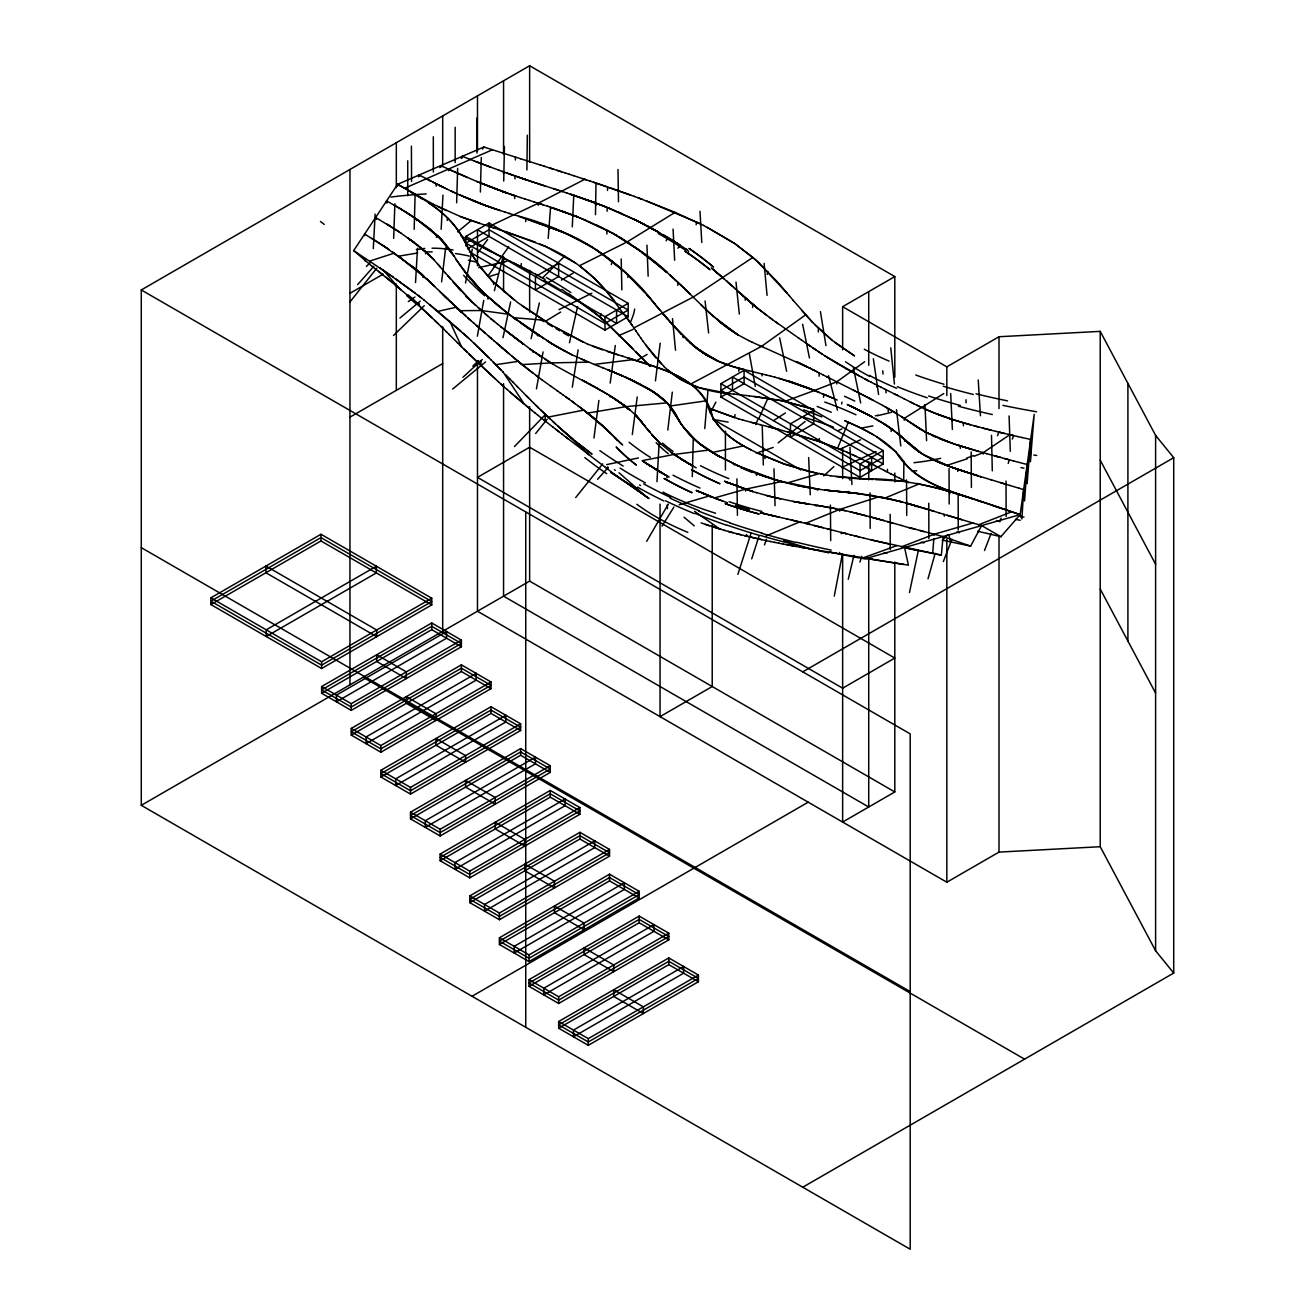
<?xml version="1.0" encoding="UTF-8"?>
<svg xmlns="http://www.w3.org/2000/svg" width="1315" height="1315" viewBox="0 0 1315 1315"><rect width="100%" height="100%" fill="white"/><g stroke="black" fill="none" stroke-linecap="round" stroke-linejoin="round"><path stroke-width="1.5" d="M407.732 195.787L407.732 160.775M455.154 162.567L455.171 127.308M725.42 470.014L725.436 431.172M963.402 425.715L963.402 422.822M1013.569 460.973L1027.163 464.507L1027.114 483.641L1030.681 439.44L1021.821 437.484M476.934 153.05L477.049 117.873M746.542 536.191L746.542 534.465M839.644 511.14L839.644 509.447L879.176 496.659M746.706 510.598L746.723 508.905M526.904 169.947L527.348 135.198M836.735 383.964L836.767 381.81L864.678 361.724M965.999 402.801L966.048 399.744M595.481 214.624L595.991 182.67M1030.681 439.44L1030.335 461.762L1034.198 414.373L1020.144 514.625L1021.903 518.899L1023.662 489.575L1019.01 488.21M503.546 173.679L503.579 171.887M888.233 411.562L888.283 408.554M503.727 181.059L504.434 146.442M819.114 376.205L819.179 372.918M515.381 159.97L515.447 157.11M818.324 331.939L818.423 328.24M480.386 192.039L481.274 157.504M692.298 476.589L693.284 438.142M414.176 229.287L415.096 194.784M436.136 186.155L436.202 183.886M456.65 202.806L457.653 168.336M607.694 469.126L607.777 466.743M393.645 238.377L394.878 203.841M745.26 300.231L745.358 297.897M545.051 420.899L545.265 416.23M572.288 226.903L573.767 195.261M373.296 248.617L375.137 214.098M441.166 229.287L442.958 195.146M375.515 219.293L375.63 217.468L397.492 230.815M607.103 211.238L607.316 207.523M656.958 481.701L659.094 443.681M415.524 282.594L417.496 248.42M607.481 190.478L607.694 187.026M606.823 234.021L607.053 230.207M498.451 381.794L480.715 365.323L480.994 361.099M1027.163 464.507L1024.549 500.982L1023.662 489.575M595.827 205.403L595.235 202.872M934.077 535.435L934.176 534.235L972.903 522.992M548.207 238.442L550.558 207.08M932.697 553.368L933.798 539.019M738.751 371.29L738.997 368.216M839.562 553.829L839.66 552.464M903.684 480.254L903.898 461.861C889.959 441.298 866.7 430.202 844.608 420.668M679.214 247.105L679.428 244.705M704.774 428.591L707.996 389.996M841.206 533.726L841.321 532.411M525.704 221.627L525.967 218.717M734.691 417.677L734.986 414.57M887.263 472.003L887.51 469.307M905.295 547.944L941.343 555.144L943.085 536.553L919.744 530.438M841.222 449.779L818.916 441.38L819.294 438.47M891.159 431.419L891.439 428.706M823.502 397.278L823.815 394.319M456.683 194.899L456.815 193.667M386.38 202.839L386.594 200.899L402.012 209.71M520.954 266.616L521.315 263.542M667.806 430.054L672.31 392.133M441.61 281.837L445.654 247.812M655.445 380.857L660.196 343.166M762.059 375.893L762.289 374.019M593.953 438.027L598.9 400.45M632.301 434.575L637.233 396.933M422.986 277.498L423.233 275.624M610.176 383.092L615.288 345.5M436.448 237.423L436.794 235.023M418.992 305.524L419.271 303.666M696.145 224.717L696.556 221.972M397.245 186.352L397.574 184.33L483.838 147.017L520.526 158.721M572.304 387.169L578.107 349.856M677.735 285.339L678.162 282.577M841.666 404.034L841.978 402.127M752.558 307.447L753.051 304.57M688.09 253.746L688.6 250.836M477.361 336.213L483.723 300.379M536.438 388.895L543.062 351.91M447.149 220.493L447.626 217.961M834.269 596.122L842.438 553.746M465.51 282.955L472.282 249.16M600.265 317.162L600.988 313.644M425.501 253.91L425.912 251.888L432.191 251.888M909.47 592.588L918.363 550.344M502.988 337.676L510.614 301.957M611.344 264.627L612.083 261.143M569.461 342.722L577.564 306.625M531.112 338.629L539.38 302.927M627.847 277.383L628.291 275.493M848.257 579.29L853.945 555.341M767.155 274.49L767.861 271.548M494.391 290.697L503.037 256.704M927.995 578.879L935.179 553.286M859.961 562.097L861.72 556.344M549.193 228.892L549.785 226.985M737.879 574.359L750.98 533.43M751.703 558.875L759.166 535.616M1001.126 518.126L999.926 521.677L996.425 520.51M1008.161 463.455L1009.46 459.872L994.88 455.911M764.459 544.887L766.514 539.183M997.493 435.725L998.825 432.109L1013.651 435.627L1012.353 439.079M943.348 561.604L951.928 539.232M984.491 550.525L991.066 533.578M418.417 176.818L419.14 175.01L446.821 189.031M837.556 448.284L848.339 422.247M758.558 419.156L767.927 398.248M439.835 167.58L440.706 165.674L476.885 181.503M710.347 412.729L715.853 402.16M666.113 240.793L667.839 237.505L679.806 244.952L677.948 248.223M943.069 540.301L970.618 546.12L981.615 525.589L1000.879 536.717L1020.144 514.625C968.218 497.086 915.667 476.72 859.846 478.939M461.171 158.342L462.272 156.337L470.244 159.444L492.451 149.762M646.701 541.303L668.234 504.187M662.02 526.164L673.921 507.048M482.506 149.121L483.838 147.017M371.898 266.189L353.686 250.606L397.574 184.33C423.446 198.746 452.607 214.361 465.214 242.798M488.638 274.999L508.642 246.809M478.183 252.25L487.602 239.544M349.905 302.006L376.715 268.293M575.707 497.53L602.697 463.866M535.665 433.49L547.188 419.206M357.631 284.615L373.855 266.337M597.569 479.301L608.023 467.598M942.214 540.547L947.638 534.745M514.461 446.558L544.41 415.573M542.454 277.975L564.677 256.178M366.441 266.419L370.682 262.162M393.514 335.473L424.285 305.705M472.792 366.145L478.644 360.606M462.88 377.306L482.293 359.505M823.7 475.931L833.891 466.595M471.214 220.575L457.62 231.867M399.908 318.033L420.241 301.168M452.623 389.059L485.514 361.921M778.135 442.859L805.092 421.54M805.635 314.86L761.467 346.404L690.178 384.342M1009.789 434.723L983.176 452.672L974.152 456.239M408.291 301.612L414.948 297.009M943.775 393.547L904.21 418.433L904.26 420.307M758.508 262.458L752.854 257.428L693.12 297.108L633.929 327.879M773.647 420.57L785.384 412.976M675.105 212.356L627.14 241.927L579.422 265.762M545.215 321.419L560.7 312.05M636.789 360.639L647.144 354.376M561.423 280.095L573.209 273.093M141.28 289.958L910.194 733.885L910.194 1249.25L141.28 805.322L141.28 289.958L529.633 65.75L894.808 276.577L894.808 377.191M349.954 293.311L383.207 274.112M465.872 245.987L465.872 236.421L489.065 223.04L628.176 303.354L628.176 316.734L604.982 330.114L469.406 251.839M467.532 248.847L489.065 236.421L489.065 223.04M349.954 417.134L442.695 363.581M628.176 303.354L604.982 316.734L604.982 330.114M210.844 597.848L320.975 534.252L431.747 598.21L431.747 604.9L321.616 668.497L210.844 604.538L210.844 597.848L321.616 661.79L431.747 598.21M210.844 604.538L320.975 540.958L431.747 604.9M842.636 349.806L842.636 306.691L894.808 276.577M720.916 383.668L744.093 370.271L883.22 450.585L883.22 463.981L860.026 477.361L720.916 397.048L720.916 383.668L871.615 470.671L871.615 457.291M720.916 397.048L744.093 383.668L744.093 370.271M321.616 686.562L431.747 622.981L461.384 640.093L461.384 646.783L351.253 710.363L321.616 693.252L321.616 686.562L351.253 703.673L461.384 640.093M321.616 693.252L431.747 629.671L461.384 646.783M141.28 805.322L529.633 581.115L894.808 791.942L894.808 561.982M842.636 306.691L946.833 366.852L999.005 336.739L1100.228 331.364L1155.606 435.413L1173.72 457.686L1173.72 973.051L802.758 1187.215M351.253 728.428L461.384 664.848L491.005 681.959L491.005 688.649L380.873 752.229L351.253 735.118L351.253 728.428L380.873 745.539L491.005 681.959M351.253 735.118L461.384 671.538L491.005 688.649M883.22 450.585L860.026 463.981L860.026 477.361M380.873 770.311L491.005 706.714L520.641 723.825L520.641 730.515L410.51 794.096L380.873 777.001L380.873 770.311L410.51 787.406L520.641 723.825M380.873 777.001L491.005 713.42L520.641 730.515M410.51 812.177L520.641 748.597L550.262 765.692L550.262 772.398L440.147 835.978L410.51 818.867L410.51 812.177L440.147 829.288L550.262 765.692M410.51 818.867L520.641 755.287L550.262 772.398M440.147 854.043L550.262 790.463L579.899 807.574L579.899 814.264L469.767 877.845L440.147 860.733L440.147 854.043L469.767 871.155L579.899 807.574M440.147 860.733L550.262 797.153L579.899 814.264M802.758 671.85L1173.72 457.686M469.767 895.909L579.899 832.329L609.535 849.441L609.535 856.131L499.404 919.711L469.767 902.616L469.767 895.909L499.404 913.021L609.535 849.441M469.767 902.616L579.899 839.019L609.535 856.131M499.404 937.792L609.535 874.196L639.156 891.307L639.156 897.997L529.024 961.594L499.404 944.482L499.404 937.792L529.024 954.887L639.156 891.307M499.404 944.482L609.535 880.902L639.156 897.997M472.019 996.277L808.199 802.183M529.024 979.659L639.156 916.078L668.793 933.173L668.793 939.88L558.661 1003.46L529.024 986.349L529.024 979.659L558.661 996.77L668.793 933.173M529.024 986.349L639.156 922.768L668.793 939.88M894.808 791.942L842.636 822.056L842.636 554.338M558.661 1021.525L668.793 957.945L698.413 975.056L698.413 981.746L588.282 1045.326L558.661 1028.215L558.661 1021.525L588.282 1038.636L698.413 975.056M558.661 1028.215L668.793 964.635L698.413 981.746M477.477 360.737L477.477 611.228L946.833 882.217L999.005 852.104L1100.228 846.712L1155.606 950.761L1173.72 973.051M584.748 179.317L538.262 203.233L489.18 226.459M559.023 309.65L591.865 293.179M841.551 467.548L876.086 451.67M840.055 449.188L860.552 439.802M470.408 159.51L404.231 188.44M838.312 430.515L841.945 428.904M618.576 335.637L633.074 329.408M766.185 535.863L799.701 521.923L801.164 522.614M919.267 483.871L885.307 497.925M786.896 518.948L805.553 523.354L839.595 509.447M1011.662 511.798L978.722 524.734M784.989 401.354L814.462 390.489M934.176 534.235L901.498 546.843M778.891 378.293L814.429 390.489L836.784 381.81M862.903 557.922L896.633 545.741M967.314 458.771L946.734 465.444M756.289 453.165L773.236 447.429M369.827 261.044L394.303 253.121L395.059 254.337M488.276 276.824L498.04 273.832M818.851 473.712L786.929 483.082M679.197 504.763L709.278 495.952L710.84 497.103M781.406 481.619L745.441 489.18L714.39 497.974M438.092 311.343L456.206 307.217L456.995 308.795M478.775 267.619L506.752 261.389M606.626 464.622L638.383 457.949M712.319 452.475L743.764 445.818M535.928 405.349L548.125 417.102L583.778 410.116L586.72 412.384M847.419 421.852L861.128 428.164L872.93 425.896M642.18 460.661L673.97 454.448L708.489 450.092M398.692 256.178L417.595 252.99M587.641 413.091L626.039 406.631L667.165 402.834M495.854 364.699L518.159 361.346M670.009 406.039L705.793 400.878M633.666 359.554L594.199 364.403L598.95 366.277M916.719 470.786L912.298 471.099M550.771 362.907L522.121 364.6M588.594 362.151L550.738 362.891M459.954 310.685L481.372 310.521L508.938 314.301L551.823 343.725M873.226 479.531L830.751 475.849M875.527 479.613L901.005 481.126M859.451 478.923L835.863 476.622M543.473 320.153L513.409 317.671M837.754 491.432L861.341 493.815M845.233 492.122L871.105 495.213L900.972 501.689L895.926 500.39M840.564 491.695L825.179 490.117M833.053 490.972L837.819 491.432M850.772 492.665L824.916 490.084M847.238 492.32L851.956 492.78M833.118 490.972L828.006 490.446M733.754 394.089L749.287 395.848M855.506 493.141L891.373 499.289M826.658 490.281L824.85 490.068M749.172 395.831L781.126 400.549L813.952 409.376L783.461 401.026L754.136 396.407M733.852 394.106C708.604 392.33 682.469 385.18 664.174 366.704M728.806 393.514L699.07 387.711M824.637 490.051L814.79 488.703M819.607 489.394L777.576 480.534L737.468 465.576M817.946 505.519L795.328 501.853M808.758 504.072L795.509 501.886M903.882 564.414L872.174 559.269M814.955 488.72L805.29 487.092M816.648 505.305L836.061 508.724L822.122 506.193M807.065 503.809L792.83 501.41M817.667 505.47L822.302 506.226M827.119 551.758L832.033 552.579M836.11 553.253L854.471 556.327M854.306 556.294L872.371 559.302M831.606 552.497L836.471 553.319M830.554 475.816L807.41 471.082L783.362 463.702M818.144 550.245L827.579 551.84M818.703 550.344L809.185 548.717M800.276 547.172L814.264 549.588M805.421 548.076L787.307 544.821M712.812 419.386L728.148 422.115M794.885 501.771L769.62 496.347M796.611 546.514L783 544.015M820.741 474.074L825.606 474.994M796.495 485.334L811.256 488.144M778.727 543.177L783.477 544.098M916.851 483.41L937.611 488.079L967.511 497.152M800.095 486.09L804.879 487.01M914.32 549.703L918.823 550.591M774.469 542.339L779.138 543.259M770.228 541.484L774.798 542.405M835.814 508.675L845.529 510.73M872.502 540.202L941.343 555.144M765.626 540.531L770.491 541.533M881.149 497.054L886.113 498.089M800.556 486.188L786.764 483.049M766.004 540.596L744.553 535.715M884.091 552.711L886.918 553.319M815.744 473.055L784.989 464.294L758.048 453.231M840.597 509.661L850.23 511.798M904.062 547.287L915.371 549.9M761.779 539.692L736.318 533.627M468.387 260.173L476.572 262.145M1017.416 436.498L1021.903 437.517M977.62 531.26L986.99 533.413M890.847 544.459L870.957 539.824M778.003 516.91L787.669 519.129M1017.547 436.531L1008.638 434.46M779.351 517.222L762.914 513.31M791.351 519.967L801.147 522.269M778.398 517.009L769.176 514.839M1008.868 434.509L1013.191 435.528M986.94 533.397L1000.879 536.717M769.522 514.921L774.025 515.99M850.098 511.765L869.067 516.548M999.926 432.372L1004.545 433.49M872.683 540.251L863.38 537.983M766.103 495.443L780.518 498.927M764.804 513.77L769.686 514.954M748.399 370.633L766.349 375.022M982.617 428.065L995.948 431.402M995.603 431.32L1000.238 432.454M887.477 498.401L902.435 502.067M805.553 523.354L809.958 524.422M804.961 523.206L809.498 524.307M854.799 512.899L859.5 514.066M858.859 536.865L863.659 538.049M991.362 430.268L974.136 425.83M743.928 369.515L748.63 370.682M851.216 512.045L866.125 515.776M809.432 524.307L814.347 525.523M859.369 536.997L849.852 534.597M761.056 512.834L765.346 513.918M766.234 374.989L770.689 376.106M813.903 525.408L818.752 526.641M854.356 535.731L859.024 536.898M765.166 513.869L760.448 512.686L762.306 513.146M759.922 424.597L776.935 428.92M818.374 526.542L823.141 527.742M769.111 426.931L777.839 429.167M842.274 532.657L846.531 533.742M814.593 525.589L829.469 529.37M845.364 533.446L850.805 534.843M760.3 424.696L742.597 419.995M827.299 528.811L845.693 533.528M741.003 534.827L728.313 531.457M921.24 542.174L923.985 542.898M770.508 376.074L774.979 377.224M744.208 369.581C722.839 365.077 702.687 355.477 686.972 339.928M751.44 422.394L755.862 423.545M777.297 429.019L778.595 429.364M744.06 369.548L735.052 367.115M778.398 429.315L818.916 441.38M783.74 540.646L809.843 548.832M978.771 427.063L957.336 421.014M786.008 482.852L764.623 476.408L741.298 467.285M1013.618 460.973L1004.578 458.557M900.759 501.64L906.857 503.267M870.612 516.959L869.018 516.532L888.365 521.825M909.224 527.611L924.05 531.589M774.732 377.158L787.784 380.873M870.415 516.91L879.62 519.409M910.457 527.956L915.141 529.205M986.71 453.659L1000.09 457.341M995.702 456.141L1000.173 457.357M874.87 518.11L883.992 520.609M732.915 532.723L724.401 530.34M906.791 503.251L930.083 510.105L924.774 508.478M901.219 525.408L911.574 528.499M982.289 452.426L986.858 453.708M787.636 431.78L818.012 441.067L843.227 450.601M906.084 503.053L920.286 507.13M905.723 502.955L924.987 508.543M901.449 525.474L887.411 521.562M970.486 424.827L961.594 422.296M782.244 481.849L770.59 478.397M956.827 531.983L959.523 532.739M888.135 521.776L892.721 523.041M977.883 451.193L982.584 452.508M907.251 503.382L911.854 504.681M978.311 451.308L956.334 444.651L964.799 447.347M978.113 451.259L964.783 447.33M738.307 418.745L742.761 420.027M724.91 530.487L712.878 526.838M1019.043 488.21L1009.739 485.432M981.615 525.589L938.926 512.801M730.713 365.8L735.151 367.132M969.845 448.859L956.827 444.815M622.455 356.168C656.317 367.51 703.985 376.271 712.746 417.496C727.573 442.761 757.341 453.083 783.017 463.587M738.52 418.811L709.36 408.406M947.425 515.398L961.923 519.737M623.031 356.349L607.415 351.5M627.469 357.68C655.445 367.904 692.15 374.216 706.928 403.442C712.73 425.304 731.354 440.591 751.194 449.829M1009.838 485.465L990.787 479.679M720.982 529.337L705.415 524.373M977.423 475.636L991.559 479.926M1000.518 482.638L1005.268 484.084M735.364 505.42L749.336 509.661M973.363 474.386L977.801 475.751M977.949 475.8C952.504 467.515 924.872 460.628 905.821 440.804M929.491 509.924L934.209 511.354M617.853 354.787L587.493 344.103M972.853 474.238L977.653 475.701M929.656 509.973L939.157 512.883M756.552 492.731L744.109 488.72M494.999 228.268L484.709 225.046M957.616 421.096L949.331 418.482M788.08 380.955L804.221 386.511M973.149 474.321L950.4 466.792M489.788 226.64L500.045 229.846M509.184 213.408L514.576 215.101M513.918 214.887C569.148 228.744 620.335 258.365 654.985 304.225M947.326 417.808L961.101 422.148M734.312 417.562L708.769 408.143M520.296 158.655L540.827 165.164M504.45 211.896L509.76 213.589M499.996 229.829L535.287 242.108M969.221 473.104L950.761 466.924M540.186 164.95L544.903 166.446M544.163 166.216L553.04 169.043M529.37 200.406L534.169 201.935M524.833 198.96L529.567 200.472M533.906 201.852L547.878 206.34M518.669 216.383L562.031 231.867M789.526 381.416L808.232 388.04M549.44 167.893L561.505 171.755M557.133 170.358L565.532 173.054M788.293 381.021L811.7 389.388M752.772 491.58L726.554 482.079L752.607 491.531M540.827 184.61L545.199 186.023M553.138 188.555L566.979 193.058M558.152 190.182L536.29 183.13M538.46 203.299L543.342 204.861M520.313 197.497L524.997 199.009M504.96 212.06L495.097 208.855M484.956 225.128L460.184 216.465L433.391 204.318M953.654 419.88L934.718 413.222L916.736 405.168M565.286 172.988L569.543 174.353M569.379 174.303L573.57 175.668M536.52 183.212L540.892 184.626M505.091 231.44L545.396 246.398L575.707 263.115M956.202 444.618L960.46 445.999M573.455 175.618L590.353 181.174M561.587 191.283L562.475 191.579M532.115 181.766L536.602 183.245M515.825 196.034L520.444 197.546M964.536 471.608L951.518 467.203M977.67 500.505L1004.101 509.25M972.574 498.829L982.272 502.018M756.667 475.471L755.878 473.252L770.623 478.413M582.43 178.561L586.391 179.859M486.123 205.732L500.177 210.532M718.204 361.198L730.778 365.833M956.4 444.684L951.797 443.139M973.084 499.01C948.773 490.133 919.859 483.46 903.947 461.927M566.469 192.878L600.889 205.008M527.068 180.089L532.328 181.832M547.533 206.225L552.399 207.836M479.975 223.517L464.918 218.306M589.547 180.911L606.166 186.5M521.463 178.183L535.945 183.032M528.942 219.687L533.643 221.249M972.196 498.714C943.414 489.69 912.429 478.857 895.745 451.818M593.525 182.226L634.553 196.494M570.463 194.209L579.077 197.119M511.404 194.554L515.907 196.067L506.538 192.878M991.74 505.157L1020.144 514.625L866.026 558.481L908.418 565.138L904.556 547.517M709.41 525.721L701.092 522.877M570.792 194.324L574.934 195.705M527.118 180.106L506.406 172.906M527.956 180.385L519.113 177.377M551.725 207.622L576.792 216.63M949.446 418.515L930.412 411.464M523.271 178.807L527.463 180.221M551.922 207.688L578.304 217.222M552.366 207.836L565.845 212.52M574.441 195.541L594.742 202.691M533.397 221.167L561.242 231.522M490.479 207.277L495.295 208.921M609.371 187.601L614.927 189.508M766.842 477.181L759.528 474.6M578.699 196.987L595.12 202.839M519.491 177.509L514.97 175.931L514.987 178.856M500.39 190.691L514.855 195.721M943.085 536.553L970.618 546.12M727.474 502.774L714.867 498.155M615.223 189.623L630.707 195.097M506.144 192.746L476.77 181.454L505.782 192.615M510.861 174.484L515.299 176.046M506.226 192.779L488.786 186.286M538.23 222.81L560.979 231.424M945.501 417.184L937.809 414.406M951.846 443.155L924.872 431.78L902.616 417.365M744.142 488.736L724.401 481.191L726.324 481.98M561.308 210.893L570.283 214.148M502.429 191.415L506.817 192.976M490.577 207.31L485.794 205.617M602.402 349.823L592.358 346.124M586.326 199.65L594.495 202.609M506.752 173.021L511.124 174.583M941.902 439.522L955.364 444.339M698.38 387.498L681.417 379.821L667.264 369.515M502.445 171.476L506.965 173.103M479.646 203.315L494.078 208.51M498.484 170.03L502.823 171.608M485.679 205.567L463.324 196.576M634.109 196.329L642.23 199.321M498.697 170.112L490.314 167.021M722.297 362.891L726.439 364.403M719.042 499.749L723.086 501.229M638.104 197.792L673.642 211.731L703.755 225.506M943.644 440.18L947.753 441.709M490.446 167.071L478.2 162.485M480.928 203.809L485.876 205.65L459.297 194.784L480.928 203.809L472.134 200.307M589.695 200.85L603.98 206.208M950.153 466.71L922.588 454.168M475.636 161.515L489.459 166.709M493.717 188.193L498.023 189.804M570.168 214.098L574.688 215.808M719.387 499.864L696.112 490.363L697.542 490.988M646.06 200.768L700.254 223.764M597.01 203.546L605.295 206.718M474.189 160.956L478.282 162.518M470.195 159.427L474.255 160.989M600.708 204.943L609.387 208.362M460.135 216.449L464.869 218.274M753.511 472.332L754.35 472.66M807.558 387.777L815.119 390.769M715.722 498.484L698.018 491.202M574.556 215.759L578.633 217.353M939.666 438.635L943.743 440.229M946.077 465.198L929.721 458.097M598.67 366.178L603.404 368.036M485.235 184.873L489.459 186.549M806.21 387.267L818.045 391.952M604.686 206.488L637.413 220.871L666.837 236.897M603.075 367.904L609.141 370.32M572.058 214.805L586.309 220.493M594.462 364.518L572.14 354.902L551.544 343.544M480.813 183.097L484.89 184.741M936.017 461.055L949.151 466.348M607.842 369.794C629.014 378.753 651.5 387.333 668.135 403.853M707.7 495.311L711.53 496.856M814.429 390.489L837.228 400.039M608.615 370.107L621.699 375.548M579.373 217.649L612.774 233.297L640.586 251.181M818.094 391.969L819.426 392.511M609.108 370.304L621.979 375.663M609.568 370.501L613.76 372.194M609.207 208.28L613.464 210.022M928.456 433.638L924.971 431.83L939.798 438.684M822.204 393.662L825.952 395.207M704.018 493.782L707.815 495.361M613.316 209.956L636.657 220.493M825.869 395.174L829.634 396.768M845.331 420.964L847.074 421.704M561.817 231.769C597.848 245.757 627.584 271.712 652.191 300.954M555.209 229.073L569.395 235.106M843.474 450.716L850.18 453.642M581.098 358.995L585.537 360.885M829.502 396.703L833.118 398.248M696.934 490.725L704.15 493.832M763.39 347.242L810.615 368.562M617.508 211.715L621.518 213.457M454.102 171.772L467.335 177.509M930.28 411.414L923.377 408.34M540.021 244.064L544.706 246.086M759.676 345.631L763.456 347.259M587.904 221.183L608.516 230.98M696.753 490.643L700.369 492.221M621.387 375.416L625.989 377.438M717.842 361.033L702.818 352.699L689.981 342.673M846.991 452.228L856.328 456.469M759.725 345.648L752.295 342.295M932.072 435.364L935.803 437.024M587.575 344.136L555.423 327.451M741.611 467.417L717.07 455.237L699.498 443.763M717.53 360.902L705.991 354.754L692.939 345.237M448.514 169.273L452.475 171.049M450.996 191.004L459.428 194.85M566.568 233.823L592.21 247.088M625.546 377.241L652.733 391.476L667.856 403.541M625.776 377.339L633.846 381.103M544.969 246.201C568.392 256.244 589.745 271.219 606.149 290.812M847.271 404.527L849.391 405.497M455.105 192.894L446.722 188.982M738.027 465.822L716.609 454.99L698.972 443.352M847.6 404.675L865.122 413.157M718.286 361.231L696.572 348.163L672.77 325.167M853.123 454.974L862.361 459.362M446.426 210.581L437.665 206.439M850.082 405.825L871.779 416.674M849.638 405.612L868.722 415.03M796.117 361.493L799.75 363.203M582.857 342.048L550.952 324.772M596.353 224.964L604.522 228.925M796.824 361.822L806.9 366.704M629.786 379.18L641.424 384.933M748.662 340.552L752.328 342.311M905.46 481.109L908.846 482.72M853.977 407.65L871.927 416.756M799.619 363.154L803.169 364.863M859.106 457.784L871.549 463.948M633.14 218.783L658.207 231.9M920.237 406.877L913.481 403.557M438.668 185.103L442.711 187.075M902.419 479.63L905.706 481.224M432.602 182.095L445.226 188.275M803.071 364.814L810.188 368.348M899.427 478.15L902.583 479.712M500.374 256.343L505.502 258.891M636.591 220.46L640.224 222.268M495.936 254.14L501.031 256.672M504.796 258.545L509.957 261.11M864.991 460.661L874.787 465.592M572.42 355.034L563.905 350.678M884.272 388.846L897.57 395.486M496.56 254.453L474.008 242.979M509.234 260.748L531.654 272.139M899.509 478.2L895.827 476.359M881.034 387.218L884.601 389.01M894.036 393.727L897.438 395.421M836.537 381.695L855.161 391.048M748.679 340.569L737.304 334.454M492.106 252.217L461.154 236.01M513.655 262.951L535.928 274.424M874.491 383.914L881.395 387.399M897.307 395.355L904.21 398.839M829.814 378.309L836.718 381.777M895.515 476.211L893.953 475.422M910.259 401.913L913.728 403.672L903.865 398.659M809.843 368.167L813.755 370.14M826.461 376.616L830.11 378.457M853.353 390.144L863.33 395.207M861.128 428.164L873.324 434.739M856.657 391.804L870.316 398.823M813.18 369.86L816.878 371.734M823.091 374.907L826.79 376.78M433.49 204.367L397.574 184.33L398.198 185.579M890.666 473.745L894.299 475.586M640.126 222.219L643.758 224.076M812.292 369.4L823.322 375.022M703.591 225.424L734.707 243.538M871.253 382.254L874.639 383.98M874.426 465.411L878.025 467.252M887.395 472.085L891.011 473.926M863.265 395.174L866.815 396.999M877.664 467.072L884.502 470.589M884.14 470.408L887.74 472.249M871.483 382.369L864.843 378.917M426.783 179.103L430.695 181.125M866.536 396.851L873.324 400.385M865.221 379.114L868.344 380.758L861.637 377.241M643.627 224.01L657.582 231.555L647.095 225.818M869.807 398.544L882.875 405.513M707.223 227.281L734.132 243.143M607.875 394.418L556.13 366.08L531.178 349.806M582.479 380.216L590.106 384.276M582.693 380.331L586.424 382.303M862.114 377.487L824.571 355.675M868.081 414.702L887.461 425.978M696.177 467.844L679.954 458.442M608.335 230.898L616.423 235.352M855.786 374.085L859.007 375.827M924.971 431.83L909.75 422.247M535.567 274.227L540.169 276.725M669.121 477.098L642.904 461.171M852.695 372.392L855.917 374.167M589.925 384.194L593.739 386.265M720.456 457.11L708.736 450.256M668.184 476.589L649.741 465.724M852.367 372.211L845.824 368.562M559.746 348.376L563.971 350.711M882.727 405.431L889.121 409.031M539.873 276.545L545.133 279.47M593.591 386.183L597.322 388.254M692.857 466.036L672.425 453.346M640.52 485.498L639.583 484.988M657.829 231.687L659.785 232.804M612.774 233.297L620.302 237.653M874.82 418.351L881.165 422.033M597.207 388.188L611.196 396.456M846.153 368.742L836.718 363.236M689.898 464.392L672.721 453.544M628.176 316.734L477.477 229.73L477.477 265.745M883.22 463.981L732.504 376.978L732.504 390.358M465.872 236.421L616.587 323.424L616.587 310.044M540.268 319.529L543.818 321.583M547.369 323.622L552.678 326.695M556.229 328.75L559.779 330.788M563.313 332.843L568.639 335.9M713.996 419.83L800.851 469.981M645.369 387.087C659.505 394.434 672.277 405.119 678.787 420.011M555.67 346.026L559.861 348.442M141.28 547.648L910.194 991.576M363.104 677.258L1024.566 1059.15M662.037 473.153L643.462 461.549M885.061 406.73L902.452 417.25M682.321 459.921L692.545 465.872M889.022 408.965L895.252 412.647M394.385 205.173C418.022 219.276 442.563 234.875 456.256 259.68M709.804 450.93L719.617 456.65M654.245 468.551L664.88 474.764M663.056 234.695L670.305 239.001M738.175 334.98L724.598 325.775M712.648 315.781L737.912 334.815M410.888 192.253L422.542 199.173M655.708 469.439L658.766 471.263M555.818 346.108L547.615 341.111M364.682 235.714L364.649 234.037L388.977 249.488M837.244 363.565L827.661 357.664M546.317 340.289L558.776 347.834M918.527 428.065L921.651 429.956M854.438 355.823L832.247 340.421L815.07 324.953M619.743 237.325L639.353 250.294M551.051 324.838L517.732 302.631L492.303 281.048L513.82 299.688M881.132 422L890.239 427.852M548.7 361.625L552.366 363.877M670.124 238.886L673.74 241.105M620.253 237.621L623.968 239.905M854.306 355.74L834.844 342.459M737.715 334.7L727.737 328.109M386.758 223.977L390.374 226.229M546.826 322.257L521.71 305.54M371.75 238.344L375.268 240.53M683.044 460.365L671.324 452.541M673.592 241.023L687.351 249.982M646.372 387.646L657.352 394.582M876.48 436.629L895.63 451.703M561.85 289.415L599.443 316.471L632.778 348.59M399.793 208.362L411.053 215.512M611.409 396.588L627.436 407.716L636.789 416.165M545.1 359.34L548.733 361.658M353.686 250.606L393.185 277.021M623.885 239.856L641.473 251.822M736.005 333.665L718.171 320.597M918.56 428.082L912.61 424.203M884.206 423.89L898.375 434.049M922.62 454.185L893.181 429.956M676.337 375.696L687.301 382.714M677.028 243.176L680.43 245.363M387.958 224.717L399.267 231.999M405.595 211.962L416.411 219.145M615.288 470.359L614.401 469.8M543.999 338.81L513.212 317.523L516.877 320.235M646.848 463.833L649.84 465.789M694.517 511.305L719.65 528.942M817.815 351.22L827.891 357.812M376.221 241.138L387.58 248.535M683.323 427.26L698.873 443.287L689.109 434.328L681.515 424.613L693.958 439.128L708.801 450.289M627.469 242.141L630.986 244.459M382.024 244.869L414.143 267.8M818.785 351.878L821.99 353.998M901.498 416.625L904.358 418.532M531.638 330.624L539.331 335.769M596.139 249.554L623.639 271.137M568.853 293.903L587.887 307.299L606.1 322.224M535.419 333.172L539.232 335.703M397.442 230.783L401.009 233.166M901.235 416.444L904.194 418.417M819.179 352.141L813.048 347.998M883.516 423.446L892.77 429.66M643.15 461.335L646.947 463.916M816.368 350.25L810.172 346.026M686.183 249.176L687.17 249.866M813.41 348.245L816.303 350.201M538.049 354.639L541.566 357.022M734.543 243.423L755.451 259.696L777.79 282.248M400.927 233.117L417.874 245.231M380.216 268.013L415.063 293.064M810.747 346.437L801.41 339.993M904.095 418.351L907.153 420.455M696.703 348.278L707.503 355.691M527.89 328.06L531.72 330.673M807.279 344.037L810.648 346.355M392.412 251.822L420.734 273.372L465.329 315.6M906.923 420.29L909.947 422.378M705.991 448.448L700.764 444.733M798.583 338.021L801.558 340.092M798.698 338.103L772.398 319.578M416.608 219.276L430.186 229.32L442.054 240.333M527.956 328.109L520.51 322.849M634.438 246.826L641.079 251.543M416.691 219.342L439.605 237.752L454.102 256.425M529.583 348.656L540.876 356.562M735.414 244.015L752.854 257.428M615.634 399.283L625.891 406.516L628.192 409.59M428.937 203.184C446.886 214.197 460.529 230.7 468.995 249.883M550.738 386.15L557.412 390.884M407.782 237.818L429.561 255.242M556.886 390.506L560.42 393.021M550.771 386.183L541.599 379.591M775.324 321.682L778.233 323.769M559.927 392.659L563.412 395.141M890.37 427.95L893.082 429.89M398.872 256.31L429.232 281.213M674.069 454.513L660.64 443.796L649.791 432.191M562.952 394.812L569.313 399.398M395.963 278.994L420.981 297.617M672.491 453.379L671.636 452.771M565.943 396.966L569.181 399.3M531.211 349.823L500.703 326.646M568.918 399.119L572.222 401.519M624.609 405.546L611.163 396.44L630.411 410.165M769.489 317.457L772.497 319.66L757.802 308.483M411.036 240.135L414.258 242.486M571.877 401.272L583.794 410.132M520.461 363.236L541.632 379.624M411.283 240.316L414.603 242.749M572.107 401.42L575.132 403.639M523.732 344.349L522.795 343.659M535.534 375.137L538.558 377.372M523.304 344.037L507.13 331.725M522.565 343.494L503.777 329.095M577.729 405.562L580.836 407.897M513.261 317.556L502.462 309.255M580.605 407.716L603.289 426.257M766.842 315.485L756.733 307.628M514.083 337.1L517.436 339.648M579.504 265.827L593.706 277.777L605.985 290.631M616.077 475.57L649.002 498.566L613.513 473.597M532.509 372.835L520.609 363.367M605.705 467.598L562.047 434.147M610.933 471.625L613.941 473.926M509.02 314.367L485.399 294.609M565.417 436.761L568.442 439.079M605.41 467.367L611.278 471.888M417.841 295.185L423.923 299.902M552.925 427.079L562.393 434.427M555.883 429.38L558.826 431.665M718.417 320.811L728.625 328.75M371.833 266.14L375.301 268.819M553.04 427.178L543.917 419.995M426.8 226.64L441.824 240.086M586.671 412.335L589.597 414.636M375.202 268.753L391.969 282.166M724.647 325.808L709.541 312.937M584.255 410.477L593.739 417.973M423.824 299.836L468.535 338.103M378.539 271.383L381.876 274.013M540.86 417.578L543.999 420.077M417.841 245.215L432.849 258.545L445.423 273.043M504.171 329.408L497.382 323.983M537.802 415.146L541.024 417.71M589.514 414.57L602.911 425.896M578.14 443.434L592.046 454.234L575.608 441.363M534.745 412.68L538.049 415.343M649.363 257.773L659.916 266.255M502.511 309.304L482.046 291.388L499.01 306.477M429.709 304.505L460.792 331.002M385.18 276.66L407.519 295.3M531.654 410.198L535.057 412.943M832.247 340.421L812.867 322.685L793.307 300.494M816.253 488.917L817.815 490.199M497.645 324.197L490.906 318.674L494.358 321.517M532.016 410.477L525.507 405.151M711.234 267.865L721.31 276.38M758.065 308.713L734.543 288.182M592.424 416.888L612.494 435.199M528.975 408.012L510.253 392.264M756.98 307.825L748.564 300.724M414.11 267.767L417.447 270.528M575.822 441.528L562.491 430.202M748.514 300.675L756.635 307.546M420.57 247.368L429.331 255.011M517.568 360.852L520.707 363.433M513.36 357.318L523.255 365.521M394.911 284.599L401.223 289.892M514.691 358.453L517.798 361.033M522.91 403.015L506.916 389.355M491.103 318.838L484.545 313.282M570.595 437.205L573.192 439.374M511.831 356.036L514.905 358.617M412.351 266.37L422.247 274.704M751.161 302.96L753.84 305.228M725.469 481.635L726.932 482.868M507.738 352.551L512.028 356.201M915.026 505.585L916.292 506.67M505.207 350.398L508.971 353.62M570.431 437.057L560.075 428.065M487.865 316.126L470.984 300.987M507.557 352.404L502.067 347.719M502.396 347.998L506.078 351.138M503.168 348.672L496.971 343.346M499.322 345.368L502.659 348.228M899 434.575L904.293 439.374M496.577 343.001L499.601 345.598M493.832 340.634L497.366 343.692M491.087 338.267L494.473 341.193M491.58 338.695L473.581 322.98M417.956 270.972L423.693 276.018M488.358 335.9L491.3 338.448M484.956 332.958L476.424 325.479M619.02 472.759L647.227 497.481M724.187 278.912L712.303 268.737L727.031 281.426M745.884 298.374L748.777 300.905M898.77 434.394L903.668 438.799M666.705 272.09L681.449 285.7M740.871 293.886L750.454 302.351M507.015 389.437L501.031 384.128M900.2 435.627L904.884 439.917M743.271 296.039L746.098 298.554M473.975 323.326L467.943 317.951M726.39 280.851L735.447 288.988M478.413 307.874L481.52 310.652M504.138 386.906L498.106 381.498M726.965 281.361L732.669 286.473M815.053 505.059L816.221 506.094M468.107 318.099L471.082 320.761M740.674 293.705L743.435 296.187M557.675 425.912L560.354 428.312M465.148 315.419L468.206 318.181M738.06 291.355L740.772 293.804M416.543 303.288L438.076 323.605M557.872 426.093L540.498 409.803M416.855 303.584L432.257 317.983M669.828 274.868L672.721 277.481M712.714 315.83L706.697 310.291M606.281 322.389L649.774 365.997M558.333 426.504L589.071 454.859M622.685 445.128L614.763 437.484M462.239 312.789L461.335 311.951M463.159 333.155L471.066 340.47M552.974 421.622L555.423 423.857M495.607 379.23L463.455 348.623M453.313 304.488L465.773 315.995M461.861 312.428L456.305 307.299M461.45 312.05L456.009 307.02M461.006 311.639L450.404 301.743M758.936 262.852L789.329 295.727M672.606 277.383L675.515 280.079M603.273 426.224L606.199 428.986M906.594 441.528L919.349 452.097L906.068 441.051M621.864 444.355L617.327 440.015M709.804 313.184L689.882 293.903M550.443 419.271L548.125 417.102M675.351 279.931L678.293 282.676M427.145 252.99L430.12 255.784M658.404 441.676L660.738 443.878M603.634 426.57L608.483 431.205M471.017 340.421L488.786 357.614M426.422 278.55L434.64 286.456M450.618 301.94L453.56 304.718M706.747 310.34L701.092 304.932M678.08 282.478L681.022 285.289M450.831 302.138L445.193 296.746M473.597 342.853L491.169 359.998M480.715 365.323L469.176 354.228M626.91 274.178L644.251 291.93M687.005 339.944L670.206 322.241M471.247 301.234L452.771 281.788M447.955 299.409L442.613 294.248M680.759 285.043L683.751 287.919M732.932 463.455L734.559 465.017M424.877 250.968L433.966 259.713M466.2 296.253L475.586 305.31M681.417 285.667L684.244 288.396M472.2 302.154L445.341 272.945M445.588 297.141L439.687 291.404M434.805 320.416L443.73 329.145M683.438 287.623L686.446 290.549M684.211 288.363L689.783 293.82M686.085 290.188L689.126 293.179M538.509 407.864L533.66 403.097M466.841 351.943L460.234 345.467M689.044 293.081L689.981 294.001M645.714 345.056L664.19 366.721M440.591 326.054L446.508 331.873M650.268 366.49L635.671 351.615M446.229 331.61L449.27 334.602M457.439 342.689L460.283 345.5M449.04 334.388L457.538 342.788M462.929 269.328L481.931 291.272L467.91 275.788L456.058 259.4M610.587 433.309L608.319 431.057L617.36 440.048L612.922 435.627M481.553 290.894L465.28 272.435M533.759 403.195L530.997 400.45M658.437 441.709L651.895 434.739L656.201 439.473M460.776 266.337L473.515 282.396L485.728 294.922M490.84 359.669L503.398 372.359M493.24 362.069L501.081 369.992M531.194 400.648L526.444 395.881M482.326 291.651L476.342 285.519M528.877 398.313L517.255 386.528M635.572 414.915L649.939 432.372L647.901 429.775M503.135 372.096L524.488 404.33M505.519 374.528L510.319 379.427M512.603 381.777L517.387 386.659M512.784 381.958L510.253 379.361M631.545 278.649L640.635 288.001M681.252 334.322L657.352 307.036M812.686 322.504L801.805 310.504M658.388 360.836L661.215 363.811M635.753 415.096L642.197 422.411M635.819 415.162L649.873 432.29M636.986 416.362L644.712 425.633M667.889 403.574L681.515 424.613L678.622 419.732M458.113 287.788L460.809 290.681M437.632 235.812L445.916 244.902M668.447 404.198L675.992 415.063M383.339 270.15L398.182 287.328M778.71 283.3L787.258 293.278M646.914 294.889L649.561 297.913M667.428 318.986L670.288 322.323M438.01 264.2L440.525 267.142M652.059 300.806L657.516 307.25M667.445 319.035L664.585 315.649M442.498 240.809L451.933 253.203M667.658 319.282L662.448 313.118M654.591 303.781L659.653 309.781M662.103 312.691L664.667 315.732M655.725 357.844L642.986 341.21M789.016 295.365L793.405 300.609M447.79 275.887L450.272 278.862M668.595 404.363L681.614 424.761M614.763 301.168L606.61 291.338L631.857 324.821M640.652 337.84L643.051 341.292M626.811 317.425L634.093 328.125M460.677 266.205L456.223 259.647M638.35 334.454L640.783 338.021M636.049 331.051L638.531 334.733M633.764 327.649L636.312 331.446M471 253.433L480.337 267.307L492.254 280.983L478.085 264.282L467.022 246.234M536.652 334.01L537.704 335.769M609.223 395.24L610.209 396.982M848.964 478.134L850.115 480.238M532.279 350.595L533.15 352.223M1100.228 460.201L1155.606 564.25M1100.228 589.038L1155.606 693.087M375.63 217.468L376.55 219.276M469.471 277.695L470.343 279.421M449.697 321.172L461.565 346.766M466.102 296.171L466.776 297.65M386.594 200.899L387.333 202.872M419.14 175.01L419.6 176.325M416.345 219.112L416.855 220.591M764.294 456.091L765.083 458.606M409.573 239.083L409.935 240.333M949.2 491.333L949.825 493.766M828.516 375.646L837.458 410.198M943.907 514.329L944.351 516.154M948.97 535.287L950.531 541.846M779.647 337.906L786.633 371.225M853.386 367.74L860.668 402.982M802.627 324.263L809.448 357.927M749.303 353.39L755.27 386.331M448.399 169.224L448.662 170.687M440.706 165.674L440.952 167.087M820.428 311.622L825.968 345.648M493.355 282.084L493.717 284.517M873.341 358.716L878.584 394.516M487.635 296.68L487.931 299.064M980.415 476.54L980.53 477.493M896.485 409.705L900.791 445.982M514.428 195.573L514.773 198.549M745.441 489.18L745.654 491.054M705.07 301.02L708.621 332.958M736.005 282.1L739.326 314.088M890.781 347.867L894.43 384.013M672.491 318.608L675.532 350.25M764.097 263.345L767.056 295.349M952.323 419.452L952.471 421.096M882.76 370.846L883.006 374.052M983.16 452.672L983.242 454.053M683.027 336.114L683.126 337.741M978.229 380.002L980.464 415.721M699.991 211.321L701.783 242.47M849.934 447.231L851.939 484.545M673.066 229.106L674.644 260.206M950.679 393.53L952.389 429.495M924.955 404.494L926.582 440.673M808.643 457.604L810.27 494.802M646.947 245.182L648.147 276.183M885.932 389.667L886.047 392.873M1009.082 415.951L1010.314 451.341M957.682 469.356L957.764 471.444M773.96 468.83L775.061 505.683M762.24 425.896L763.325 465.033M960.246 445.916L960.312 448.415M991.494 435.347L992.299 470.819M621.19 258.973L621.864 289.842M667.445 508.658L667.363 504.533M877.089 385.229L877.121 387.284M538.23 203.217L538.262 205.288M617.984 169.52L618.494 201.754M904.621 439.687L904.638 441.199M736.926 478.857L737.436 515.365M666.886 475.866L666.919 477.904M365.028 259.252L365.06 260.929M462.272 156.337L462.288 157.866M971.16 451.883L971.407 487.454M906.545 479.942L906.725 515.398M869.988 492.911L870.201 528.383M830.439 505.124L830.686 540.629M1006.008 481.076L1006.139 516.466M949.036 468.584L949.183 504.007M411.414 146.146L411.562 181.503M958.158 494.572L958.257 529.929M928.784 503.234L928.867 538.575M890.173 514.346L890.222 549.637M433.309 136.744L433.358 172.051M1155.606 435.413L1155.606 950.761M1127.908 383.388L1127.908 641.062M1100.228 331.364L1100.228 846.712M999.005 336.739L999.005 408.603M999.005 535.895L999.005 852.104M946.833 366.852L946.833 395.601M946.833 539.331L946.833 882.217M894.808 473.055L894.808 481.898M868.722 291.634L868.722 365.307M868.722 461.499L868.722 479.926M868.722 557.675L868.722 806.999L503.563 596.172L503.563 383.635M842.636 448.366L842.636 478.611M712.22 525.08L712.22 686.529L660.048 716.642L660.048 504.105M668.793 957.945L668.793 964.635M639.156 916.078L639.156 922.768M609.535 874.196L609.535 880.902M588.282 1038.636L588.282 1045.326M579.899 832.329L579.899 839.019M558.661 996.77L558.661 1003.46M550.262 790.463L550.262 797.153M529.633 65.75L529.633 162.255M529.633 270.413L529.633 312.132M529.633 406.582L529.633 581.115M529.024 954.887L529.024 961.594M525.737 511.93L525.737 1027.294M520.641 748.597L520.641 755.287M503.563 80.807L503.563 154.48M503.563 256.82L503.563 291.618M499.404 913.021L499.404 919.711M491.005 706.714L491.005 713.42M477.477 95.864L477.477 151.307M469.767 871.155L469.767 877.845M461.384 664.848L461.384 671.538M442.695 115.95L442.695 165.23M442.695 326.745L442.695 631.315M440.147 829.288L440.147 835.978M431.747 622.981L431.747 629.671M410.51 787.406L410.51 794.096M396.325 142.71L396.325 187.749M396.325 283.941L396.325 390.358M380.873 745.539L380.873 752.229M351.253 703.673L351.253 710.363M349.954 169.487L349.954 684.852M321.616 661.79L321.616 668.497M320.975 534.252L320.975 540.958M636.329 465.066A330.164 196.198 -11.8 0 1 616.176 446.969A330.197 196.231 -11.9 0 0 636.164 464.853M650.415 457.39A330.098 186.631 -7.1 0 1 629.096 442.235M699.991 488.062A412.516 210.088 -1.4 0 1 673.017 475.159M758.985 513.984A273.898 128.706 1.1 0 1 725.14 503.629A273.964 128.722 1.1 0 0 758.821 513.935M761.878 511.42A273.717 125.73 1.5 0 1 729.151 501.705M687.844 532.361A358.453 188.702 -9.9 0 1 636.871 504.286M715.59 513.245A359.291 170.276 -4.8 0 1 662.957 492.139M684.047 517.206A549.111 26.974 34.7 0 1 694.205 525.852M324.23 224.405A647.309 5.079 37.8 0 1 320.466 221.495M408.275 294.938A675.548 437.484 8.1 0 1 417.299 302.96M406.664 295.563A675.795 436.35 8.3 0 1 415.787 303.634M865.681 559.039A614.039 302.68 2 0 1 829.699 552.07M831.195 550.114A587.542 288.873 2 0 1 796.249 542.174M828.845 552.875A587.328 291.799 1.9 0 1 793.783 544.837M795.838 542.454A533.676 265.959 1.8 0 1 762.026 533.397M762.256 533.15A501.179 252.71 1.6 0 1 729.661 522.893M793.619 544.41A533.479 268.129 1.7 0 1 759.938 535.304M759.018 535.304A500.884 255.258 1.4 0 1 726.883 525.047M729.71 522.614A479.926 245.543 1.3 0 1 698.857 511.206M699.366 510.845A474.222 246.743 0.8 0 1 670.124 498.188M726.094 525.063A479.86 248.551 0.9 0 1 695.405 513.507M694.336 513.606A474.238 250.524 0.3 0 1 665.571 500.834M670.798 497.547A486.254 258.332 0.1 0 1 643.693 483.854M645.353 482.835A521.611 284.352 -1 0 1 620.055 468.091M663.96 500.999A486.501 263.362 -0.7 0 1 637.446 487.092M634.948 487.52A522.482 291.963 -2.3 0 1 610.752 472.529M623.178 466.069A592.26 334.125 -2.9 0 1 599.821 450.618M606.708 473.679A593.92 346.486 -5.2 0 1 584.813 457.604M803.744 409.82A730.68 321.139 -2 0 1 821.76 416.888M844.46 396.242A716.001 346.223 -5.6 0 1 854.783 401.059M1024.007 517.107A363.187 150.189 -0.9 0 1 1019.322 516.187M1020.243 520.28A369.515 155.877 -1.3 0 1 1015.509 519.326M544.131 280.309A366.08 239.494 7.8 0 1 560.815 290.171M546.284 277.481A361.395 238.804 7.4 0 1 570.858 292.538M824.735 402.045A442.695 224.142 -9.8 0 1 855.966 414.817M802.791 416.954A443.106 208.444 -6.8 0 1 833.447 427.128M484.676 295.793A389.092 231.473 10.3 0 1 463.587 275.345M673.001 451.341A241.894 132.667 -9.2 0 1 662.497 443.122M668.267 453.691A241.516 135.905 -11.7 0 1 656.136 442.678M691.526 469.718A368.512 186.237 -4.1 0 0 719.962 483.772A368.216 185.99 -4 0 1 691.904 469.866M728.839 478.627A368.282 179.958 -2.7 0 1 700.501 465.707M769.883 496.281A208.296 92.214 0.2 0 1 756.339 492.533M666.689 272.501A409.803 263.838 3.8 0 0 641.342 252.135A409.59 263.707 3.8 0 1 666.475 272.304M641.983 251.773A409.491 264.183 3.6 0 1 667.001 271.942M817.108 406.434A724.532 329.046 -3.1 0 1 831.327 412.285M752.032 472.397A323.457 152.655 -4 0 1 740.937 467.762M658.289 233.56A421.868 278.468 0.4 0 1 685 249.949M689.159 248.519A408.373 271.613 -0.1 0 1 713.108 266.748M685.066 251.132A408.291 267.981 0.9 0 1 709.048 268.835M689.192 248.502A408.883 271.942 -0.1 0 1 713.552 267.06M685.181 251.362A410.116 268.934 1 0 1 710.133 269.871M869.856 376.567A390.424 246.184 -15 0 1 845.529 361.773M889.055 361.099A390.325 229.928 -9.7 0 1 864.284 349.231M896.633 388.27A402.061 230.667 -8.1 0 1 869.248 375.367M927.19 397.771A410.757 212.833 -3.6 0 1 897.422 386.709M943.956 384.243A410.658 198.105 -1.5 0 1 915.782 375.038M960.361 405.464A418.515 196.724 -0.8 0 1 928.587 395.996M973.264 394.451A418.449 184.708 0.5 0 1 943.299 386.265M992.315 414.521A432.125 185.842 0.9 0 1 958.454 406.22M1007.504 400.861A432.027 170.851 2.1 0 1 976.026 393.81M1036.614 411.792A440.361 172.117 2.3 0 1 1002.918 405.349M1023.908 468.14A464.672 212.389 -4.5 0 1 1020.966 467.647M1036.68 455.467A464.557 199.601 -3.3 0 1 1033.853 455.039M891.636 412.22A129.61 19.643 -12.8 0 1 877.631 415.704M973.527 455.549A358.14 234.004 3.8 0 1 966.706 458.064M878.19 415.244A170.21 3.304 -10.9 0 1 875.313 415.803M940.669 458.31A123.988 60.983 -1.8 0 1 913.958 462.699M755.747 424.548A379.114 83.798 -50.1 0 1 757.637 419.945M634.635 309.058A356.48 56.989 -37.3 0 1 630.46 322.06M455.5 253.548A146.935 140.771 12.1 0 1 469.34 256.096M390.966 197.053A277.399 170.292 0.7 0 1 426.191 193.963M432.043 248.19A102.389 87.513 5.8 0 1 453.067 249.982M848.405 491.383A183.492 83.766 84.4 0 1 849.128 493.437M416.313 249.603A233.297 171.624 7.2 0 1 424.827 248.436M489.065 229.73L465.872 243.111L604.982 323.424L628.176 310.044L489.065 229.73M558.612 263.197L535.435 276.577L535.435 289.958L558.612 276.577L558.612 263.197M320.975 537.605L210.844 601.185L321.616 665.143L431.747 601.563L320.975 537.605M529.633 447.248L477.477 477.378L842.636 688.189L894.808 658.075L529.633 447.248M376.353 566.239L266.238 629.819L266.238 636.509L376.353 572.929L376.353 566.239M744.093 376.978L720.916 390.358L860.026 470.671L883.22 457.291L744.093 376.978M431.747 626.318L321.616 689.915L351.253 707.01L461.384 643.429L431.747 626.318M813.656 410.428L790.463 423.824L790.463 437.205L813.656 423.824L813.656 410.428M446.558 631.529L336.443 695.109L336.443 701.815L446.558 638.219L446.558 631.529M461.384 668.201L351.253 731.781L380.873 748.893L491.005 685.296L461.384 668.201M476.194 673.395L366.063 736.992L366.063 743.682L476.194 680.102L476.194 673.395M491.005 710.067L380.873 773.647L410.51 790.759L520.641 727.179L491.005 710.067M505.831 715.278L395.7 778.858L395.7 785.548L505.831 721.968L505.831 715.278M520.641 751.933L410.51 815.514L440.147 832.625L550.262 769.045L520.641 751.933M535.452 757.144L425.32 820.724L425.32 827.414L535.452 763.834L535.452 757.144M550.262 793.816L440.147 857.396L469.767 874.491L579.899 810.911L550.262 793.816M565.088 799.01L454.957 862.591L454.957 869.297L565.088 805.701L565.088 799.01M579.899 835.683L469.767 899.263L499.404 916.374L609.535 852.794L579.899 835.683M594.709 840.893L484.578 904.473L484.578 911.164L594.709 847.583L594.709 840.893M609.535 877.549L499.404 941.129L529.024 958.241L639.156 894.66L609.535 877.549M624.346 882.76L514.214 946.34L514.214 953.03L624.346 889.45L624.346 882.76M639.156 919.415L529.024 982.995L558.661 1000.107L668.793 936.527L639.156 919.415M653.966 924.626L543.851 988.206L543.851 994.896L653.966 931.316L653.966 924.626M668.793 961.298L558.661 1024.878L588.282 1041.973L698.413 978.393L668.793 961.298M683.603 966.492L573.471 1030.089L573.471 1036.779L683.603 973.199L683.603 966.492M376.682 630L265.909 566.042L265.909 572.748L376.682 636.707L376.682 630M406.319 671.883L376.682 654.771L376.682 661.461L406.319 678.573L406.319 671.883M435.939 713.749L406.319 696.638L406.319 703.328L435.939 720.439L435.939 713.749M465.576 755.615L435.939 738.504L435.939 745.211L465.576 762.306L465.576 755.615M495.196 797.482L465.576 780.387L465.576 787.077L495.196 804.188L495.196 797.482M524.833 839.365L495.196 822.253L495.196 828.943L524.833 846.055L524.833 839.365M554.47 881.231L524.833 864.119L524.833 870.809L554.47 887.921L554.47 881.231M584.09 923.097L554.47 906.002L554.47 912.692L584.09 929.787L584.09 923.097M613.727 964.98L584.09 947.868L584.09 954.559L613.727 971.67L613.727 964.98M643.347 1006.846L613.727 989.735L613.727 996.425L643.347 1013.536L643.347 1006.846M664.223 478.545A413.206 216.367 -2.5 0 0 692.101 492.731A413.337 216.433 -2.5 0 1 664.239 478.529"/></g></svg>
